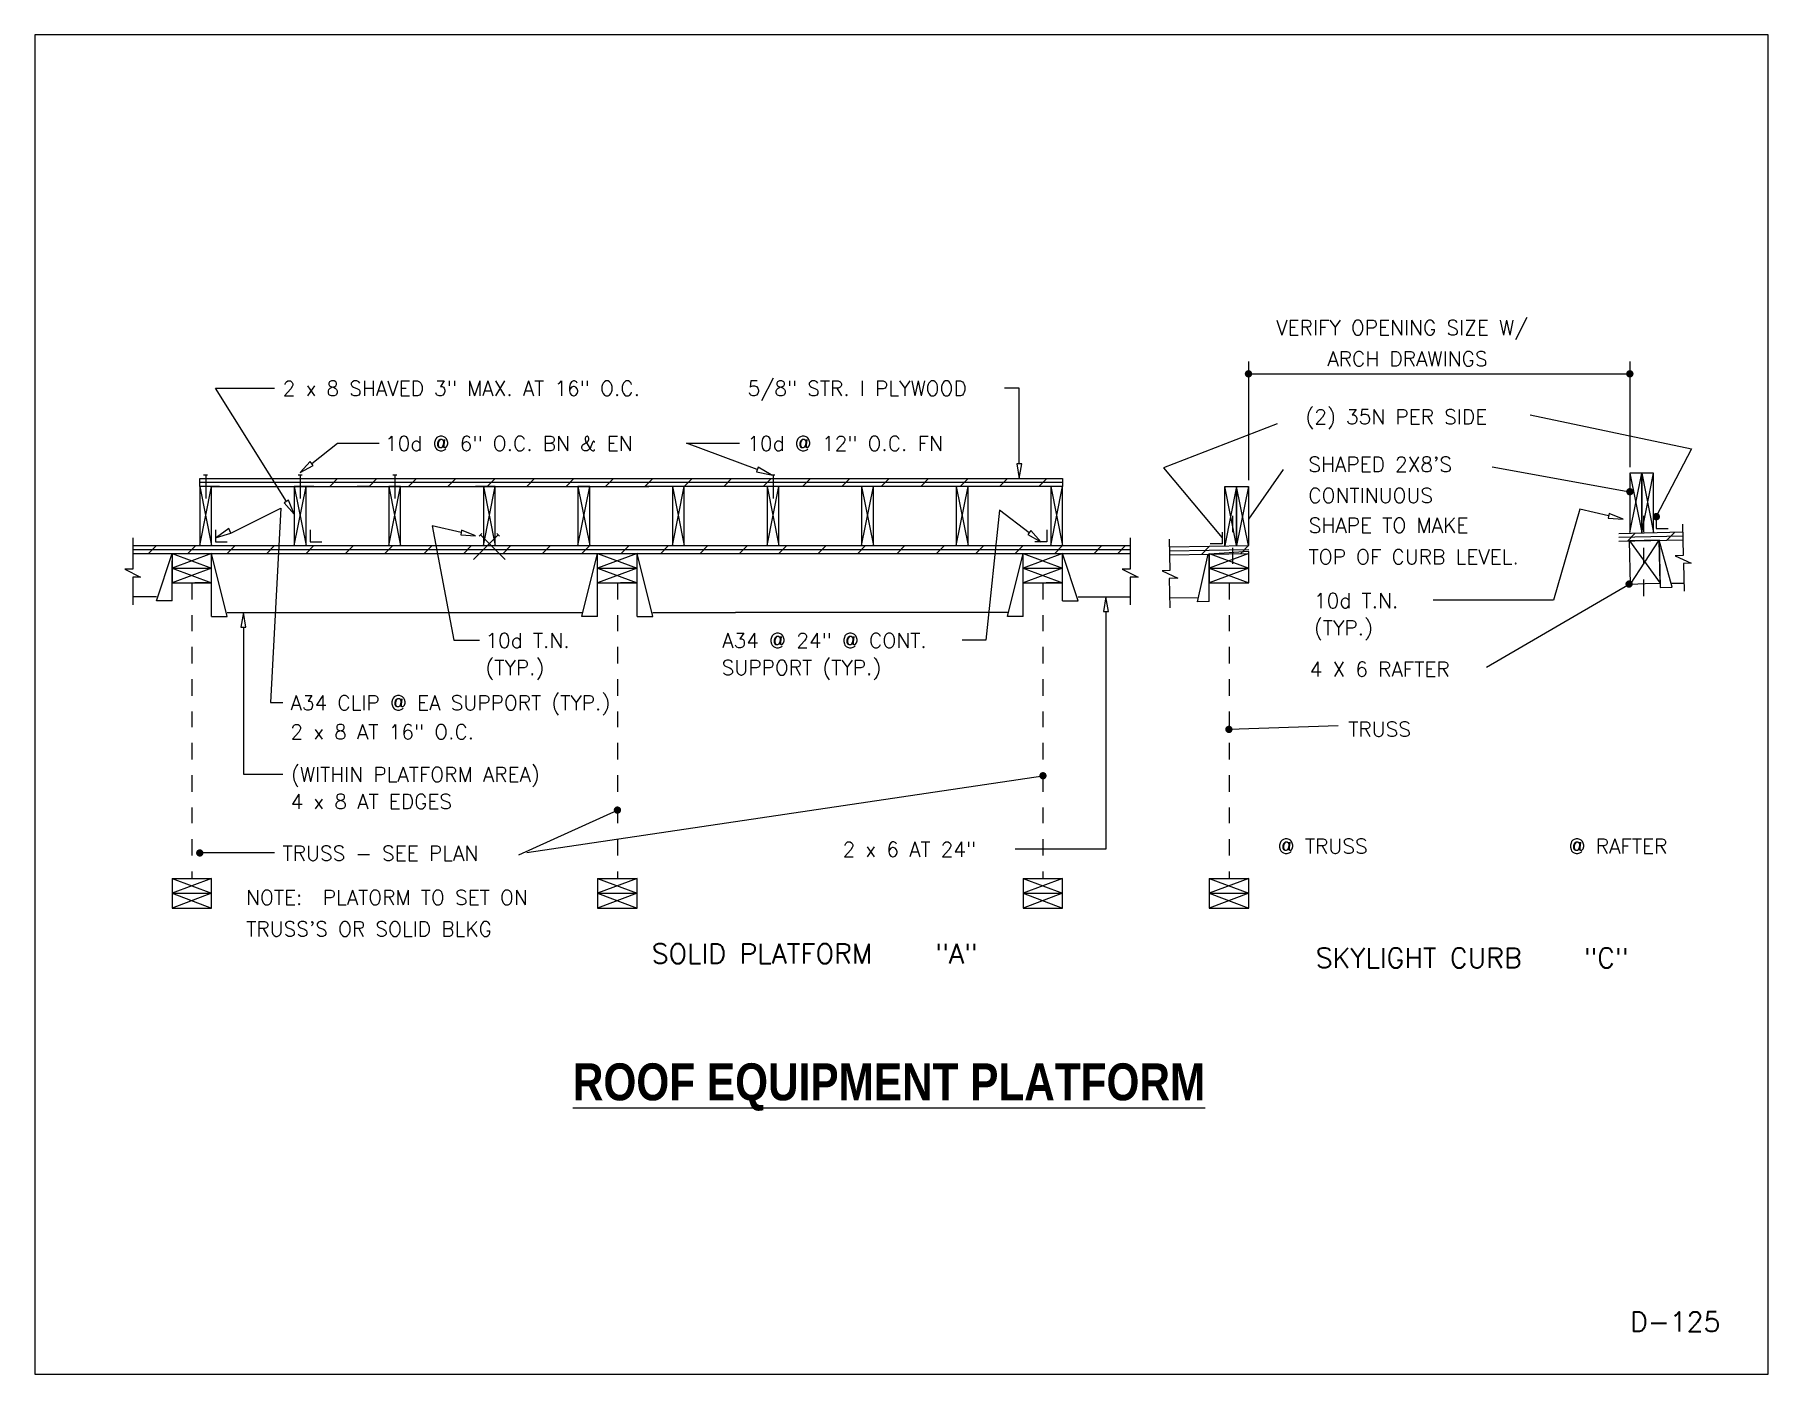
# Model space of a CAD drawing. Extents: x 0 to 11, y 0 to 8.5.
import ezdxf
from ezdxf.enums import TextEntityAlignment as Align

# ---------------------------------------------------------------- set-up
doc = ezdxf.new("R2010")
doc.units = 0
doc.header["$MEASUREMENT"] = 0
for name, pattern in [('ARROW', [0]), ('BLANK', [0]), ('CENTX', [0.288715, 0.104987, -0.026247, 0.026247, -0.026247, 0.104987]), ('DEFAULT', [0]), ('DIM', [0]), ('SOLID', [0])]:
    doc.linetypes.add(name, pattern=pattern)
doc.layers.get('0').update_dxf_attribs({"linetype": 'CONTINUOUS'})
doc.styles.get("Standard").update_dxf_attribs({"font": 'simplex.shx'})

msp = doc.modelspace()

# ---------------------------------------------------------------- linework, layer by layer
at = {"linetype": 'DEFAULT'}
for p, q in [((7.701, 6.427), (7.701, 5.673)), ((10.122, 6.427), (10.122, 5.756)), ((1.598, 5.538), (1.147, 6.258)), ((1.147, 6.258), (1.522, 6.258)), ((6.247, 6.258), (6.153, 6.258)), ((6.247, 5.777), (6.247, 6.258)), ((1.758, 5.779), (1.922, 5.908)), ((1.922, 5.908), (2.185, 5.908)), ((4.585, 5.741), (4.135, 5.908)), ((4.135, 5.908), (4.472, 5.908)), ((1.047, 5.683), (3.897, 5.683)), ((1.047, 5.633), (1.047, 5.683)), ((3.647, 5.658), (1.047, 5.658)), ((1.047, 5.258), (1.122, 5.633)), ((1.047, 5.633), (1.122, 5.258)), ((1.122, 5.633), (1.047, 5.633)), ((1.047, 5.633), (1.047, 5.258)), ((1.072, 5.708), (1.097, 5.708)), ((1.085, 5.708), (1.085, 5.558)), ((1.172, 5.633), (1.097, 5.633)), ((1.122, 5.633), (3.897, 5.633)), ((1.122, 5.258), (1.122, 5.633)), ((1.647, 5.258), (1.722, 5.633)), ((1.647, 5.633), (1.722, 5.258)), ((1.722, 5.633), (1.647, 5.633)), ((1.647, 5.633), (1.647, 5.258)), ((1.672, 5.708), (1.697, 5.708)), ((1.685, 5.708), (1.685, 5.558)), ((1.772, 5.633), (1.697, 5.633)), ((1.722, 5.258), (1.722, 5.633)), ((1.872, 5.633), (1.922, 5.683)), ((2.122, 5.633), (2.047, 5.633)), ((2.122, 5.633), (2.172, 5.683)), ((2.247, 5.258), (2.322, 5.633)), ((2.247, 5.633), (2.322, 5.258)), ((2.322, 5.633), (2.247, 5.633)), ((2.247, 5.633), (2.247, 5.258)), ((2.272, 5.708), (2.297, 5.708)), ((2.285, 5.708), (2.285, 5.558)), ((2.322, 5.258), (2.322, 5.633)), ((2.372, 5.633), (2.422, 5.683)), ((2.622, 5.633), (2.672, 5.683)), ((2.872, 5.633), (2.797, 5.633)), ((2.847, 5.633), (2.922, 5.258)), ((2.847, 5.258), (2.922, 5.633)), ((2.847, 5.633), (2.847, 5.258)), ((2.922, 5.633), (2.847, 5.633)), ((2.872, 5.633), (2.922, 5.683)), ((2.922, 5.258), (2.922, 5.633)), ((3.122, 5.633), (3.172, 5.683)), ((3.372, 5.633), (3.422, 5.683)), ((3.447, 5.633), (3.522, 5.258)), ((3.447, 5.258), (3.522, 5.633)), ((3.447, 5.633), (3.447, 5.258)), ((3.522, 5.633), (3.447, 5.633)), ((3.522, 5.258), (3.522, 5.633)), ((3.622, 5.633), (3.672, 5.683)), ((6.522, 5.658), (3.622, 5.658)), ((3.872, 5.633), (3.922, 5.683)), ((6.522, 5.633), (3.872, 5.633)), ((3.897, 5.683), (6.522, 5.683)), ((4.047, 5.258), (4.122, 5.633)), ((4.047, 5.633), (4.122, 5.258)), ((4.122, 5.633), (4.047, 5.633)), ((4.047, 5.633), (4.047, 5.258)), ((4.122, 5.633), (4.172, 5.683)), ((4.122, 5.258), (4.122, 5.633)), ((4.372, 5.633), (4.422, 5.683)), ((4.622, 5.633), (4.672, 5.683)), ((4.647, 5.633), (4.722, 5.258)), ((4.647, 5.258), (4.722, 5.633)), ((4.647, 5.633), (4.647, 5.258)), ((4.722, 5.633), (4.647, 5.633)), ((4.722, 5.633), (4.647, 5.633)), ((4.672, 5.708), (4.697, 5.708)), ((4.685, 5.708), (4.685, 5.558)), ((4.722, 5.258), (4.722, 5.633)), ((4.872, 5.633), (4.922, 5.683)), ((5.122, 5.633), (5.172, 5.683)), ((5.247, 5.258), (5.322, 5.633)), ((5.247, 5.633), (5.322, 5.258)), ((5.322, 5.633), (5.247, 5.633)), ((5.247, 5.633), (5.247, 5.258)), ((5.322, 5.258), (5.322, 5.633)), ((5.372, 5.633), (5.422, 5.683)), ((5.622, 5.633), (5.672, 5.683)), ((5.847, 5.633), (5.922, 5.258)), ((5.847, 5.258), (5.922, 5.633)), ((5.847, 5.633), (5.847, 5.258)), ((5.922, 5.633), (5.847, 5.633)), ((5.872, 5.633), (5.922, 5.683)), ((5.922, 5.258), (5.922, 5.633)), ((6.122, 5.633), (6.172, 5.683)), ((6.372, 5.633), (6.422, 5.683)), ((6.447, 5.258), (6.522, 5.633)), ((6.447, 5.633), (6.522, 5.258)), ((6.522, 5.633), (6.447, 5.633)), ((6.447, 5.633), (6.447, 5.258)), ((6.522, 5.683), (6.522, 5.633)), ((6.522, 5.258), (6.522, 5.633)), ((7.626, 5.259), (7.551, 5.634)), ((7.626, 5.634), (7.551, 5.259)), ((7.551, 5.259), (7.551, 5.634)), ((7.551, 5.634), (7.626, 5.634)), ((7.626, 5.634), (7.626, 5.259)), ((7.701, 5.259), (7.626, 5.634)), ((7.701, 5.634), (7.626, 5.259)), ((7.626, 5.259), (7.626, 5.634)), ((7.626, 5.634), (7.701, 5.634)), ((7.701, 5.634), (7.701, 5.259)), ((10.122, 5.342), (10.197, 5.717)), ((10.122, 5.717), (10.197, 5.342)), ((10.197, 5.717), (10.122, 5.717)), ((10.122, 5.717), (10.122, 5.342)), ((10.197, 5.342), (10.272, 5.717)), ((10.197, 5.717), (10.272, 5.342)), ((10.272, 5.717), (10.197, 5.717)), ((10.197, 5.717), (10.197, 5.342)), ((10.197, 5.342), (10.197, 5.717)), ((10.272, 5.342), (10.272, 5.717)), ((1.245, 5.338), (1.561, 5.496)), ((6.122, 5.483), (6.035, 4.658)), ((6.31, 5.34), (6.122, 5.483)), ((9.803, 5.489), (9.636, 4.911)), ((9.986, 5.447), (9.803, 5.489)), ((10.289, 5.442), (10.289, 5.367)), ((10.455, 5.395), (10.459, 5.195)), ((0.622, 5.308), (0.622, 5.108)), ((1.147, 5.358), (1.147, 5.283)), ((1.147, 5.283), (1.222, 5.283)), ((1.747, 5.358), (1.747, 5.283)), ((1.747, 5.283), (1.822, 5.283)), ((2.706, 5.342), (2.522, 5.383)), ((2.522, 5.383), (2.66, 4.658)), ((2.941, 5.327), (2.785, 5.171)), ((2.82, 5.318), (2.838, 5.336)), ((2.829, 5.327), (2.985, 5.171)), ((2.932, 5.336), (2.95, 5.318)), ((6.422, 5.283), (6.347, 5.283)), ((6.422, 5.358), (6.422, 5.283)), ((6.951, 5.308), (6.951, 5.108)), ((7.199, 5.3), (7.203, 5.1)), ((7.534, 5.344), (7.534, 5.269)), ((10.052, 5.336), (10.456, 5.345)), ((10.052, 5.311), (10.457, 5.32)), ((10.052, 5.286), (10.457, 5.295)), ((10.107, 5.287), (10.156, 5.338)), ((10.213, 5.29), (10.12, 5.288)), ((10.12, 5.288), (10.313, 5.019)), ((10.125, 5.014), (10.12, 5.288)), ((10.125, 5.014), (10.307, 5.292)), ((10.307, 5.292), (10.213, 5.29)), ((10.289, 5.367), (10.364, 5.367)), ((10.307, 5.292), (10.314, 4.992)), ((10.389, 4.994), (10.307, 5.292)), ((10.313, 5.019), (10.307, 5.292)), ((10.357, 5.293), (10.406, 5.344)), ((0.622, 5.258), (6.951, 5.258)), ((0.622, 5.233), (3.947, 5.233)), ((0.622, 5.208), (6.951, 5.208)), ((0.722, 5.208), (0.772, 5.258)), ((0.772, 4.908), (0.872, 5.208)), ((0.872, 5.208), (1.122, 5.115)), ((1.122, 5.208), (0.872, 5.115)), ((0.872, 5.208), (0.872, 5.115)), ((0.872, 5.208), (1.122, 5.115)), ((1.122, 5.208), (0.872, 5.115)), ((0.972, 5.208), (1.022, 5.258)), ((1.122, 5.115), (1.122, 5.208)), ((1.222, 4.808), (1.122, 5.208)), ((1.222, 5.208), (1.272, 5.258)), ((1.472, 5.208), (1.522, 5.258)), ((1.722, 5.208), (1.772, 5.258)), ((1.972, 5.208), (2.022, 5.258)), ((2.222, 5.208), (2.272, 5.258)), ((2.472, 5.208), (2.522, 5.258)), ((2.722, 5.208), (2.772, 5.258)), ((2.972, 5.208), (3.022, 5.258)), ((3.222, 5.208), (3.272, 5.258)), ((3.472, 5.208), (3.522, 5.258)), ((3.472, 4.808), (3.572, 5.208)), ((3.572, 4.808), (3.572, 5.208)), ((3.572, 5.208), (3.822, 5.115)), ((3.822, 5.208), (3.572, 5.115)), ((3.722, 5.208), (3.772, 5.258)), ((3.922, 4.808), (3.822, 5.208)), ((3.822, 4.808), (3.822, 5.208)), ((3.947, 5.233), (6.951, 5.233)), ((3.972, 5.208), (4.022, 5.258)), ((4.222, 5.208), (4.272, 5.258)), ((4.472, 5.208), (4.522, 5.258)), ((4.722, 5.208), (4.772, 5.258)), ((4.972, 5.208), (5.022, 5.258)), ((5.222, 5.208), (5.272, 5.258)), ((5.472, 5.208), (5.522, 5.258)), ((5.722, 5.208), (5.772, 5.258)), ((5.972, 5.208), (6.022, 5.258)), ((6.172, 4.808), (6.272, 5.208)), ((6.222, 5.208), (6.272, 5.258)), ((6.272, 4.808), (6.272, 5.208)), ((6.272, 5.208), (6.522, 5.115)), ((6.522, 5.208), (6.272, 5.115)), ((6.472, 5.208), (6.522, 5.258)), ((6.622, 4.908), (6.522, 5.208)), ((6.522, 4.908), (6.522, 5.208)), ((6.722, 5.208), (6.772, 5.258)), ((6.872, 5.208), (6.922, 5.258)), ((7.2, 5.25), (7.703, 5.259)), ((7.2, 5.225), (7.703, 5.234)), ((7.201, 5.2), (7.703, 5.209)), ((7.378, 4.901), (7.446, 5.203)), ((7.403, 5.202), (7.452, 5.253)), ((7.453, 5.021), (7.453, 5.208)), ((7.453, 5.208), (7.703, 5.115)), ((7.703, 5.208), (7.453, 5.115)), ((7.534, 5.269), (7.459, 5.269)), ((7.653, 5.208), (7.701, 5.259)), ((10.459, 5.195), (10.409, 5.194)), ((10.409, 5.194), (10.511, 5.146)), ((0.622, 5.108), (0.572, 5.108)), ((0.572, 5.108), (0.672, 5.058)), ((0.872, 4.908), (0.872, 5.162)), ((0.872, 5.115), (1.122, 5.021)), ((1.122, 5.115), (0.872, 5.021)), ((0.872, 5.115), (1.122, 5.115)), ((0.872, 5.115), (0.872, 5.021)), ((0.872, 5.115), (1.122, 5.115)), ((0.872, 5.115), (1.122, 5.021)), ((1.122, 5.115), (0.872, 5.021)), ((1.122, 4.808), (1.122, 5.162)), ((1.122, 5.021), (1.122, 5.115)), ((3.572, 5.115), (3.822, 5.115)), ((3.572, 5.115), (3.822, 5.021)), ((3.822, 5.115), (3.572, 5.021)), ((6.272, 5.115), (6.522, 5.115)), ((6.272, 5.115), (6.522, 5.021)), ((6.522, 5.115), (6.272, 5.021)), ((6.951, 5.108), (6.901, 5.108)), ((6.901, 5.108), (7.001, 5.058)), ((7.203, 5.1), (7.153, 5.099)), ((7.153, 5.099), (7.254, 5.051)), ((7.453, 5.115), (7.703, 5.115)), ((7.453, 5.115), (7.703, 5.021)), ((7.703, 5.115), (7.453, 5.021)), ((10.511, 5.146), (10.461, 5.145)), ((10.461, 5.145), (10.465, 4.97)), ((0.672, 5.058), (0.622, 5.058)), ((0.622, 5.058), (0.622, 4.883)), ((0.872, 5.021), (1.122, 5.021)), ((0.872, 5.021), (1.122, 5.021)), ((3.572, 5.021), (3.822, 5.021)), ((6.272, 5.021), (6.522, 5.021)), ((7.001, 5.058), (6.951, 5.058)), ((6.951, 5.058), (6.951, 4.883)), ((7.254, 5.051), (7.199, 5.049)), ((7.199, 5.049), (7.203, 4.864)), ((7.453, 5.021), (7.703, 5.021)), ((10.125, 5.014), (10.219, 5.017)), ((10.219, 5.017), (10.313, 5.019)), ((10.314, 4.992), (10.389, 4.994)), ((10.388, 5.019), (10.463, 5.02)), ((0.772, 4.933), (0.622, 4.933)), ((0.872, 4.908), (0.772, 4.908)), ((6.522, 4.908), (6.622, 4.908)), ((6.622, 4.933), (6.772, 4.933)), ((6.772, 4.933), (6.951, 4.933)), ((7.377, 4.926), (7.198, 4.924)), ((7.453, 4.903), (7.378, 4.901)), ((9.636, 4.911), (8.874, 4.911)), ((1.122, 4.808), (1.222, 4.808)), ((1.222, 4.833), (2.947, 4.833)), ((1.324, 4.74), (1.324, 3.808)), ((2.947, 4.833), (3.472, 4.833)), ((3.572, 4.808), (3.472, 4.808)), ((3.822, 4.808), (3.922, 4.808)), ((3.922, 4.833), (4.447, 4.833)), ((6.172, 4.833), (4.447, 4.833)), ((6.272, 4.808), (6.172, 4.808)), ((6.797, 4.84), (6.797, 3.333)), ((2.66, 4.658), (2.822, 4.658)), ((6.035, 4.658), (5.885, 4.658)), ((1.324, 3.808), (1.574, 3.808)), ((6.797, 3.333), (6.222, 3.333)), ((0.872, 3.146), (1.122, 3.052)), ((1.122, 3.146), (0.872, 3.052)), ((0.872, 3.146), (0.872, 3.052)), ((0.872, 3.146), (1.122, 3.146)), ((0.872, 3.146), (1.122, 3.052)), ((1.122, 3.146), (0.872, 3.052)), ((0.872, 3.146), (0.872, 3.052)), ((0.872, 3.146), (1.122, 3.146)), ((1.122, 3.052), (1.122, 3.146)), ((1.122, 3.052), (1.122, 3.146)), ((3.572, 3.146), (3.822, 3.052)), ((3.822, 3.146), (3.572, 3.052)), ((3.572, 3.146), (3.572, 3.052)), ((3.572, 3.146), (3.822, 3.146)), ((3.822, 3.052), (3.822, 3.146)), ((6.272, 3.146), (6.522, 3.052)), ((6.522, 3.146), (6.272, 3.052)), ((6.272, 3.146), (6.272, 3.052)), ((6.272, 3.146), (6.522, 3.146)), ((6.522, 3.052), (6.522, 3.146)), ((7.453, 3.146), (7.703, 3.052)), ((7.703, 3.146), (7.453, 3.052)), ((7.453, 3.146), (7.453, 3.052)), ((7.453, 3.146), (7.703, 3.146)), ((7.703, 3.052), (7.703, 3.146)), ((0.872, 3.052), (1.122, 2.958)), ((1.122, 3.052), (0.872, 2.958)), ((0.872, 3.052), (1.122, 3.052)), ((0.872, 3.052), (0.872, 2.958)), ((0.872, 3.052), (1.122, 3.052)), ((0.872, 3.052), (1.122, 2.958)), ((1.122, 3.052), (0.872, 2.958)), ((0.872, 3.052), (0.872, 2.958)), ((1.122, 2.958), (1.122, 3.052)), ((1.122, 2.958), (1.122, 3.052)), ((3.572, 3.052), (3.822, 3.052)), ((3.572, 3.052), (3.822, 2.958)), ((3.822, 3.052), (3.572, 2.958)), ((3.572, 3.052), (3.572, 2.958)), ((3.822, 2.958), (3.822, 3.052)), ((6.272, 3.052), (6.522, 3.052)), ((6.272, 3.052), (6.522, 2.958)), ((6.522, 3.052), (6.272, 2.958)), ((6.272, 3.052), (6.272, 2.958)), ((6.522, 2.958), (6.522, 3.052)), ((7.453, 3.052), (7.703, 3.052)), ((7.453, 3.052), (7.703, 2.958)), ((7.703, 3.052), (7.453, 2.958)), ((7.453, 3.052), (7.453, 2.958)), ((7.703, 2.958), (7.703, 3.052)), ((0.872, 2.958), (1.122, 2.958)), ((0.872, 2.958), (1.122, 2.958)), ((3.572, 2.958), (3.822, 2.958)), ((6.272, 2.958), (6.522, 2.958)), ((7.453, 2.958), (7.703, 2.958))]:
    msp.add_line(p, q, dxfattribs=at)
at = {"linetype": 'BLANK'}
msp.add_line((7.701, 6.348), (10.122, 6.348), dxfattribs=at)
at = {"linetype": 'DIM'}
msp.add_line((7.701, 6.348), (10.122, 6.348), dxfattribs=at)
at = {"linetype": 'ARROW'}
for p, q in [((7.921, 5.741), (7.701, 5.426)), ((9.248, 5.758), (10.122, 5.6)), ((9.211, 4.487), (10.117, 5.014)), ((8.271, 4.115), (7.578, 4.092)), ((3.123, 3.31), (6.397, 3.798)), ((3.072, 3.296), (3.697, 3.58)), ((1.522, 3.308), (1.047, 3.308))]:
    msp.add_line(p, q, dxfattribs=at)
at = {"linetype": 'CENTX'}
for p, q in [((7.601, 5.448), (7.601, 5.059)), ((10.207, 5.448), (10.207, 4.922)), ((7.578, 5.021), (7.578, 3.146))]:
    msp.add_line(p, q, dxfattribs=at)
at = {"linetype": 'Continuous'}
msp.add_line((7.453, 4.903), (7.453, 5.208), dxfattribs=at)
msp.add_lwpolyline([(0, 0), (11, 0), (11, 8.5), (0, 8.5)], close=True, dxfattribs=at)
at = {"linetype": 'Continuous', "const_width": 0.0234}
for points in [[(7.69, 6.348, 1), (7.713, 6.348, 1)], [(10.11, 6.348, 1), (10.133, 6.348, 1)], [(10.11, 5.6, 1), (10.133, 5.6, 1)], [(10.277, 5.442, 1), (10.301, 5.442, 1)], [(10.105, 5.014, 1), (10.128, 5.014, 1)], [(7.566, 4.092, 1), (7.589, 4.092, 1)], [(6.386, 3.798, 1), (6.409, 3.798, 1)], [(3.686, 3.58, 1), (3.709, 3.58, 1)], [(1.036, 3.308, 1), (1.059, 3.308, 1)]]:
    msp.add_lwpolyline(points, format="xyb", close=True, dxfattribs=at)
at = {"linetype": 'ARROW'}
for points in [[(9.488, 6.087), (10.513, 5.873), (10.289, 5.442)], [(7.884, 6.031), (7.162, 5.751), (7.534, 5.307)]]:
    msp.add_lwpolyline(points, dxfattribs=at)
at = {"linetype": 'SOLID'}
for points in [[(1.768, 5.767), (1.749, 5.791), (1.685, 5.721)], [(4.59, 5.756), (4.579, 5.727), (4.672, 5.708)], [(6.263, 5.777), (6.232, 5.777), (6.247, 5.683)], [(1.611, 5.546), (1.584, 5.53), (1.647, 5.458)], [(9.99, 5.462), (9.983, 5.432), (10.078, 5.426)], [(1.245, 5.338), (1.231, 5.366), (1.154, 5.31)], [(2.709, 5.357), (2.703, 5.326), (2.797, 5.321)], [(6.32, 5.353), (6.301, 5.328), (6.385, 5.283)], [(6.782, 4.84), (6.813, 4.84), (6.797, 4.933)], [(1.308, 4.74), (1.339, 4.74), (1.324, 4.833)]]:
    msp.add_lwpolyline(points, close=True, dxfattribs=at)
at = {"linetype": 'DEFAULT'}
msp.add_lwpolyline([(1.561, 5.496), (1.497, 4.263), (1.574, 4.263)], dxfattribs=at)
msp.add_lwpolyline([(7.453, 5.021), (7.703, 5.021), (7.703, 5.22), (7.453, 5.203)], close=True, dxfattribs=at)
at = {"linetype": 'CENTX'}
for points in [[(1.122, 5.021), (0.997, 5.021), (0.997, 3.146), (1.122, 3.146)], [(3.822, 5.021), (3.697, 5.021), (3.697, 3.146), (3.822, 3.146)], [(6.522, 5.021), (6.397, 5.021), (6.397, 3.146), (6.522, 3.146)]]:
    msp.add_lwpolyline(points, dxfattribs=at)

# ---------------------------------------------------------------- texts
for s, height, p in [('VERIFY OPENING SIZE W/', 0.09375, (7.877, 6.594)), ('ARCH DRAWINGS', 0.09375, (8.202, 6.397)), ('2 x 8 SHAVED 3" MAX. AT 16" O.C.', 0.09375, (1.574, 6.209)), ('5/8" STR. I PLYWOOD', 0.09375, (4.524, 6.209)), ('(2) 35N PER SIDE', 0.09375, (8.063, 6.029)), ('10d @ 6" O.C. BN & EN', 0.09375, (2.223, 5.859)), ('10d @ 12" O.C. FN', 0.09375, (4.521, 5.859)), ("SHAPED 2X8'S", 0.09375, (8.081, 5.727)), ('CONTINUOUS', 0.0938, (8.081, 5.529)), ('SHAPE TO MAKE', 0.09375, (8.084, 5.34)), ('TOP OF CURB LEVEL.  ', 0.09375, (8.083, 5.14)), ('10d T.N.', 0.0938, (8.117, 4.862)), ('(TYP.)', 0.0938, (8.117, 4.69)), ('10d T.N.', 0.0938, (2.86, 4.609)), ('A34 @ 24" @ CONT.', 0.09375, (4.362, 4.609)), ('(TYP.)', 0.0938, (2.86, 4.437)), ('SUPPORT (TYP.)', 0.09375, (4.359, 4.437)), ('4 X 6 RAFTER', 0.09375, (8.09, 4.427)), ('A34 CLIP @ EA SUPPORT (TYP.)', 0.09375, (1.623, 4.214)), ('2 x 8 AT 16" O.C.', 0.09375, (1.623, 4.029)), ('TRUSS', 0.0938, (8.335, 4.046)), ('(WITHIN PLATFORM AREA)', 0.09375, (1.626, 3.759)), ('4 x 8 AT EDGES', 0.09375, (1.624, 3.587)), ('TRUSS - SEE PLAN', 0.09375, (1.573, 3.259)), ('2 x 6 AT 24"', 0.09375, (5.126, 3.284)), ('@ TRUSS', 0.0938, (7.887, 3.304)), ('@ RAFTER', 0.0938, (9.732, 3.304)), ('NOTE:  PLATORM TO SET ON', 0.09375, (1.341, 2.979)), ("TRUSS'S OR SOLID BLKG", 0.09375, (1.342, 2.779)), ('SOLID PLATFORM   "A"', 0.125, (3.915, 2.607)), ('SKYLIGHT CURB   "C"', 0.125, (8.128, 2.58))]:
    msp.add_text(s, height=height).set_placement(p)
at = {"linetype": 'Continuous'}
msp.add_text('D-125', height=0.125, dxfattribs=at).set_placement((10.696, 0.271), align=Align.RIGHT)
at = {"linetype": 'Continuous', "insert": (3.415, 1.973), "char_height": 0.23438, "width": 6.15625, "attachment_point": 1}
msp.add_mtext('{\\fTechnicBold|b0|i0|c2|p2;\\LROOF EQUIPMENT PLATFORM}', dxfattribs=at)

doc.saveas('drawing.dxf')
